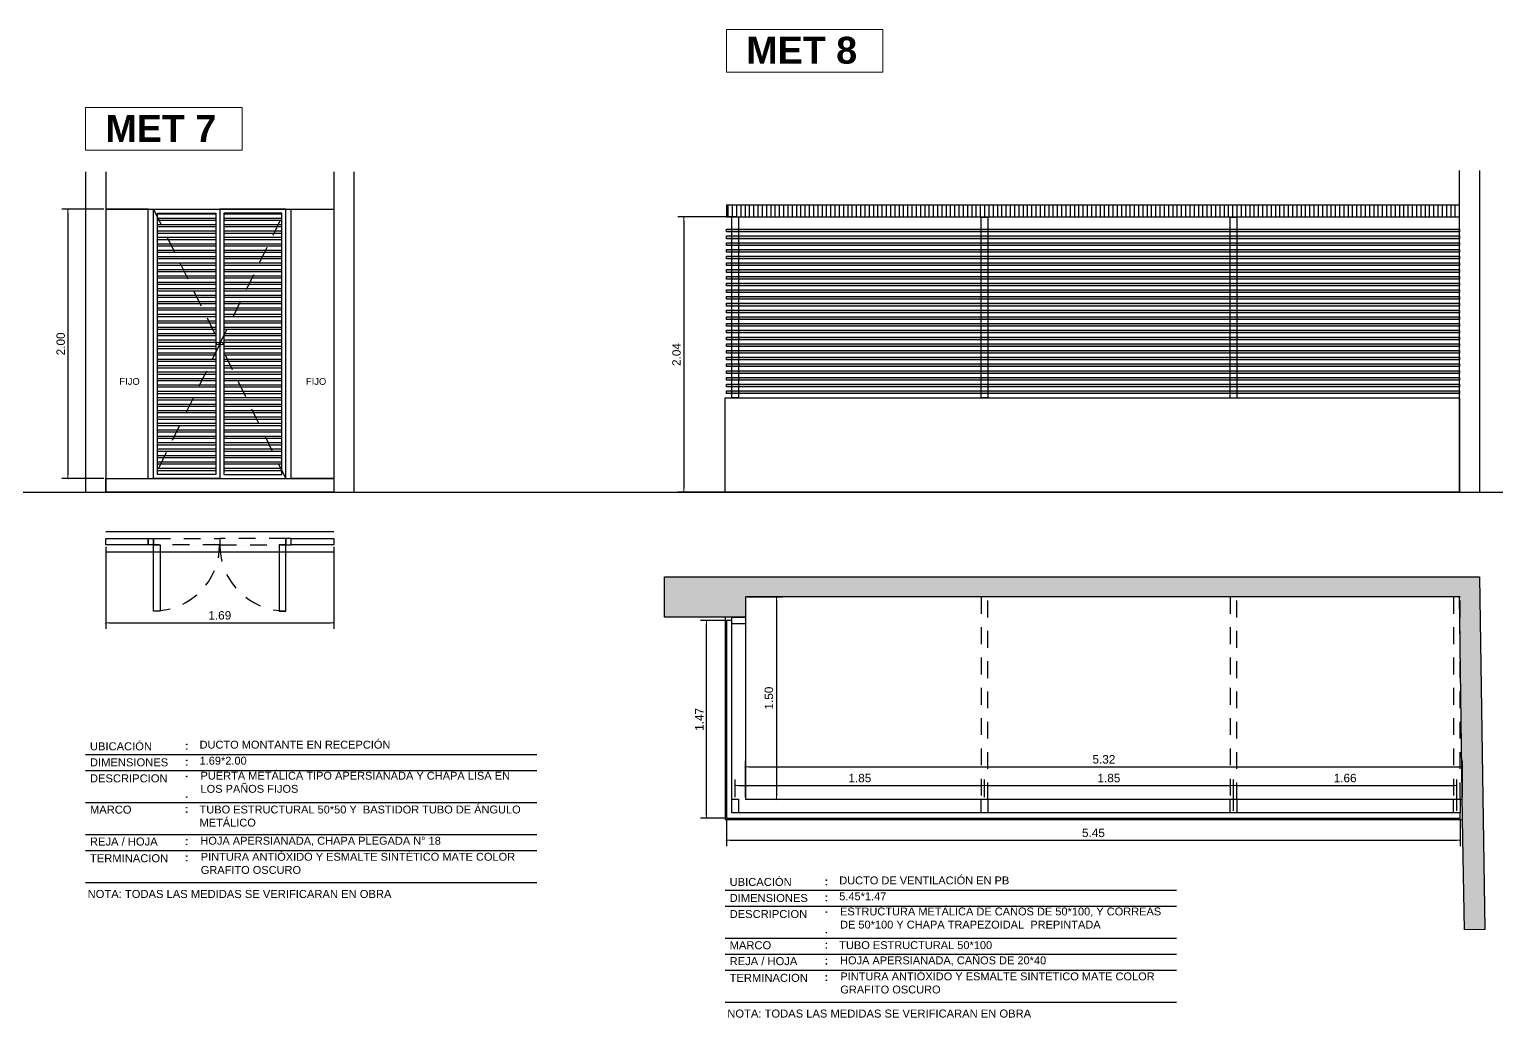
# Model space of a CAD drawing. Extents: x 465 to 637, y -105 to -61.
# Drawn here: x 568.9 to 579.8, y -82.61 to -75.27 of the extents above; entities that cross this region are included whole.
import ezdxf
from ezdxf.enums import TextEntityAlignment as Align

# ---------------------------------------------------------------- set-up
doc = ezdxf.new("R2010")
doc.units = 0
doc.linetypes.add('HIDDEN2', pattern=[0.1875, 0.125, -0.0625])
for name, color, linetype in [('0.1', 1, 'Continuous'), ('ROT-TXT', 2, 'Continuous'), ('Texto Detalles Aberturas', 3, 'Continuous')]:
    doc.layers.add(name, color=color, linetype=linetype)
doc.layers.add('A-Aberturas', color=2, linetype='Continuous', lineweight=18)
doc.layers.add('A-Cotas', color=1, linetype='Continuous', lineweight=5)
doc.styles.add('ARIAL', font='arial.ttf')
doc.styles.add('ROMANS', font='arial.ttf')
doc.styles.add('SANSSERIFBOLD', font='sasb____.pfb')
doc.dimstyles.new('ST-COTA-25', dxfattribs={"dimscale": 0.25, "dimtxt": 0.18, "dimasz": 0.1, "dimexe": 0.18, "dimexo": 0.0625, "dimgap": 0.09, "dimtad": 1, "dimzin": 4, "dimdsep": 46, "dimtxsty": 'ARIAL', "dimblk1": 'COTA_N', "dimblk2": 'COTA_N', "dimsah": 1, "dimcen": 0.09, "dimclrd": 8, "dimclre": 8, "dimclrt": 140, "dimadec": 0, "dimazin": 0, "dimtfac": 1, "dimtix": 1, "dimtmove": 0, "dimatfit": 3, "dimldrblk": 'COTA_N', "dimfxl": 0.18, "dimtolj": 1, "dimtzin": 0, "dimarcsym": 0})

# ---------------------------------------------------------------- blocks, each defined once
blk = doc.blocks.new('COTA_N')
for p, q in [((-1, 0), (0, 0)), ((0, 0.5), (0, -0.5))]:
    blk.add_line(p, q)
at = {"color": 3, "const_width": 0.065}
blk.add_lwpolyline([(0.14, 0.14), (0.28, 0.28), (0, 0), (-0.14, -0.14), (-0.28, -0.28)], dxfattribs=at)
blk = doc.blocks.new('*D182')
at = {"layer": 'A-Cotas', "color": 8, "lineweight": -2, "transparency": 16777216}
for p, q in [((574.152, -76.667), (573.716, -76.667)), ((573.761, -76.692), (573.761, -78.684)), ((574.152, -78.709), (573.716, -78.709))]:
    blk.add_line(p, q, dxfattribs=at)
at = {"layer": 'Defpoints', "color": 0, "transparency": 16777216}
for p in [(574.168, -76.667), (573.761, -78.709), (574.168, -78.709)]:
    blk.add_point(p, dxfattribs=at)
at = {"layer": 'A-Cotas', "color": 8, "lineweight": -2, "transparency": 16777216, "xscale": 0.025, "yscale": 0.025, "zscale": 0.025}
for p, rotation in [((573.761, -76.667), 90), ((573.761, -78.709), 270)]:
    blk.add_blockref('COTA_N', p, dxfattribs=dict(at, rotation=rotation))
at = {"layer": 'A-Cotas', "transparency": 16777216, "insert": (573.707, -77.688), "char_height": 0.0625, "attachment_point": 5, "rotation": 90, "style": 'ARIAL'}
blk.add_mtext('\\A1;2.04', dxfattribs=at)
blk = doc.blocks.new('*D235')
at = {"layer": 'A-Cotas', "color": 8, "lineweight": -2, "transparency": 16777216}
for p, q in [((569.469, -79.117), (569.469, -79.724)), ((571.162, -79.117), (571.162, -79.724)), ((569.494, -79.679), (571.137, -79.679))]:
    blk.add_line(p, q, dxfattribs=at)
at = {"layer": 'Defpoints', "color": 0, "transparency": 16777216}
for p in [(569.469, -79.101), (571.162, -79.101), (571.162, -79.679)]:
    blk.add_point(p, dxfattribs=at)
at = {"layer": 'A-Cotas', "color": 8, "lineweight": -2, "transparency": 16777216, "xscale": 0.025, "yscale": 0.025, "zscale": 0.025, "rotation": 180}
blk.add_blockref('COTA_N', (569.469, -79.679), dxfattribs=at)
at = {"layer": 'A-Cotas', "color": 8, "lineweight": -2, "transparency": 16777216, "xscale": 0.025, "yscale": 0.025, "zscale": 0.025}
blk.add_blockref('COTA_N', (571.162, -79.679), dxfattribs=at)
at = {"layer": 'A-Cotas', "transparency": 16777216, "insert": (570.316, -79.625), "char_height": 0.0625, "attachment_point": 5, "style": 'ARIAL'}
blk.add_mtext('\\A1;1.69', dxfattribs=at)
blk = doc.blocks.new('*D236')
at = {"layer": 'A-Cotas', "color": 8, "lineweight": -2, "transparency": 16777216}
for p, q in [((569.454, -76.609), (569.144, -76.609)), ((569.189, -76.634), (569.189, -78.584)), ((569.454, -78.609), (569.144, -78.609))]:
    blk.add_line(p, q, dxfattribs=at)
at = {"layer": 'Defpoints', "color": 0, "transparency": 16777216}
for p in [(569.469, -76.609), (569.189, -78.609), (569.469, -78.609)]:
    blk.add_point(p, dxfattribs=at)
at = {"layer": 'A-Cotas', "color": 8, "lineweight": -2, "transparency": 16777216, "xscale": 0.025, "yscale": 0.025, "zscale": 0.025}
for p, rotation in [((569.189, -76.609), 90), ((569.189, -78.609), 270)]:
    blk.add_blockref('COTA_N', p, dxfattribs=dict(at, rotation=rotation))
at = {"layer": 'A-Cotas', "transparency": 16777216, "insert": (569.135, -77.609), "char_height": 0.0625, "attachment_point": 5, "rotation": 90, "style": 'ARIAL'}
blk.add_mtext('\\A1;2.00', dxfattribs=at)
blk = doc.blocks.new('*D241')
at = {"layer": 'A-Cotas', "color": 8, "lineweight": -2, "transparency": 16777216}
for p, q in [((574.078, -81.146), (574.078, -81.339)), ((579.525, -81.146), (579.525, -81.339)), ((574.103, -81.294), (579.5, -81.294))]:
    blk.add_line(p, q, dxfattribs=at)
at = {"layer": 'Defpoints', "color": 0, "transparency": 16777216}
for p in [(574.078, -81.13), (579.525, -81.13), (579.525, -81.294)]:
    blk.add_point(p, dxfattribs=at)
at = {"layer": 'A-Cotas', "color": 8, "lineweight": -2, "transparency": 16777216, "xscale": 0.025, "yscale": 0.025, "zscale": 0.025, "rotation": 180}
blk.add_blockref('COTA_N', (574.078, -81.294), dxfattribs=at)
at = {"layer": 'A-Cotas', "color": 8, "lineweight": -2, "transparency": 16777216, "xscale": 0.025, "yscale": 0.025, "zscale": 0.025}
blk.add_blockref('COTA_N', (579.525, -81.294), dxfattribs=at)
at = {"layer": 'A-Cotas', "transparency": 16777216, "insert": (576.802, -81.24), "char_height": 0.0625, "attachment_point": 5, "style": 'ARIAL'}
blk.add_mtext('\\A1;5.45', dxfattribs=at)
blk = doc.blocks.new('*D242')
at = {"layer": 'A-Cotas', "color": 8, "lineweight": -2, "transparency": 16777216}
for p, q in [((574.063, -79.663), (573.885, -79.663)), ((573.93, -81.105), (573.93, -79.688)), ((574.063, -81.13), (573.885, -81.13))]:
    blk.add_line(p, q, dxfattribs=at)
at = {"layer": 'Defpoints', "color": 0, "transparency": 16777216}
for p in [(573.93, -79.663), (574.078, -79.663), (574.078, -81.13)]:
    blk.add_point(p, dxfattribs=at)
at = {"layer": 'A-Cotas', "color": 8, "lineweight": -2, "transparency": 16777216, "xscale": 0.025, "yscale": 0.025, "zscale": 0.025}
for p, rotation in [((573.93, -79.663), 90), ((573.93, -81.13), 270)]:
    blk.add_blockref('COTA_N', p, dxfattribs=dict(at, rotation=rotation))
at = {"layer": 'A-Cotas', "transparency": 16777216, "insert": (573.876, -80.397), "char_height": 0.0625, "attachment_point": 5, "rotation": 90, "style": 'ARIAL'}
blk.add_mtext('\\A1;1.47', dxfattribs=at)
blk = doc.blocks.new('*D243')
at = {"layer": 'A-Cotas', "color": 8, "lineweight": -2, "transparency": 16777216}
for p, q in [((574.234, -79.488), (574.493, -79.488)), ((574.448, -79.513), (574.448, -80.965)), ((574.234, -80.99), (574.493, -80.99))]:
    blk.add_line(p, q, dxfattribs=at)
at = {"layer": 'Defpoints', "color": 0, "transparency": 16777216}
for p in [(574.218, -79.488), (574.218, -80.99), (574.448, -80.99)]:
    blk.add_point(p, dxfattribs=at)
at = {"layer": 'A-Cotas', "color": 8, "lineweight": -2, "transparency": 16777216, "xscale": 0.025, "yscale": 0.025, "zscale": 0.025}
for p, rotation in [((574.448, -79.488), 90), ((574.448, -80.99), 270)]:
    blk.add_blockref('COTA_N', p, dxfattribs=dict(at, rotation=rotation))
at = {"layer": 'A-Cotas', "transparency": 16777216, "insert": (574.393, -80.239), "char_height": 0.0625, "attachment_point": 5, "rotation": 90, "style": 'ARIAL'}
blk.add_mtext('\\A1;1.50', dxfattribs=at)
blk = doc.blocks.new('*D244')
at = {"layer": 'A-Cotas', "color": 8, "lineweight": -2, "transparency": 16777216}
for p, q in [((574.218, -80.975), (574.218, -80.704)), ((579.542, -80.975), (579.542, -80.704)), ((574.243, -80.749), (579.517, -80.749))]:
    blk.add_line(p, q, dxfattribs=at)
at = {"layer": 'Defpoints', "color": 0, "transparency": 16777216}
for p in [(579.542, -80.749), (574.218, -80.99), (579.542, -80.99)]:
    blk.add_point(p, dxfattribs=at)
at = {"layer": 'A-Cotas', "color": 8, "lineweight": -2, "transparency": 16777216, "xscale": 0.025, "yscale": 0.025, "zscale": 0.025, "rotation": 180}
blk.add_blockref('COTA_N', (574.218, -80.749), dxfattribs=at)
at = {"layer": 'A-Cotas', "color": 8, "lineweight": -2, "transparency": 16777216, "xscale": 0.025, "yscale": 0.025, "zscale": 0.025}
blk.add_blockref('COTA_N', (579.542, -80.749), dxfattribs=at)
at = {"layer": 'A-Cotas', "transparency": 16777216, "insert": (576.88, -80.694), "char_height": 0.0625, "attachment_point": 5, "style": 'ARIAL'}
blk.add_mtext('\\A1;5.32', dxfattribs=at)
blk = doc.blocks.new('*D245')
at = {"layer": 'A-Cotas', "color": 8, "lineweight": -2, "transparency": 16777216}
for p, q in [((574.143, -80.975), (574.143, -80.843)), ((574.168, -80.888), (575.968, -80.888)), ((575.993, -80.975), (575.993, -80.843))]:
    blk.add_line(p, q, dxfattribs=at)
at = {"layer": 'Defpoints', "color": 0, "transparency": 16777216}
for p in [(575.993, -80.888), (574.143, -80.99), (575.993, -80.99)]:
    blk.add_point(p, dxfattribs=at)
at = {"layer": 'A-Cotas', "color": 8, "lineweight": -2, "transparency": 16777216, "xscale": 0.025, "yscale": 0.025, "zscale": 0.025, "rotation": 180}
blk.add_blockref('COTA_N', (574.143, -80.888), dxfattribs=at)
at = {"layer": 'A-Cotas', "color": 8, "lineweight": -2, "transparency": 16777216, "xscale": 0.025, "yscale": 0.025, "zscale": 0.025}
blk.add_blockref('COTA_N', (575.993, -80.888), dxfattribs=at)
at = {"layer": 'A-Cotas', "transparency": 16777216, "insert": (575.068, -80.833), "char_height": 0.0625, "attachment_point": 5, "style": 'ARIAL'}
blk.add_mtext('\\A1;1.85', dxfattribs=at)
blk = doc.blocks.new('*D246')
at = {"layer": 'A-Cotas', "color": 8, "lineweight": -2, "transparency": 16777216}
for p, q in [((575.993, -80.975), (575.993, -80.843)), ((576.018, -80.888), (577.817, -80.888)), ((577.842, -81.075), (577.842, -80.843))]:
    blk.add_line(p, q, dxfattribs=at)
at = {"layer": 'Defpoints', "color": 0, "transparency": 16777216}
for p in [(577.842, -80.888), (575.993, -80.99), (577.842, -81.09)]:
    blk.add_point(p, dxfattribs=at)
at = {"layer": 'A-Cotas', "color": 8, "lineweight": -2, "transparency": 16777216, "xscale": 0.025, "yscale": 0.025, "zscale": 0.025, "rotation": 180}
blk.add_blockref('COTA_N', (575.993, -80.888), dxfattribs=at)
at = {"layer": 'A-Cotas', "color": 8, "lineweight": -2, "transparency": 16777216, "xscale": 0.025, "yscale": 0.025, "zscale": 0.025}
blk.add_blockref('COTA_N', (577.842, -80.888), dxfattribs=at)
at = {"layer": 'A-Cotas', "transparency": 16777216, "insert": (576.917, -80.833), "char_height": 0.0625, "attachment_point": 5, "style": 'ARIAL'}
blk.add_mtext('\\A1;1.85', dxfattribs=at)
blk = doc.blocks.new('*D247')
at = {"layer": 'A-Cotas', "color": 8, "lineweight": -2, "transparency": 16777216}
for p, q in [((577.842, -81.075), (577.842, -80.843)), ((577.867, -80.888), (579.475, -80.888)), ((579.5, -81.075), (579.5, -80.843))]:
    blk.add_line(p, q, dxfattribs=at)
at = {"layer": 'Defpoints', "color": 0, "transparency": 16777216}
for p in [(579.5, -80.888), (577.842, -81.09), (579.5, -81.09)]:
    blk.add_point(p, dxfattribs=at)
at = {"layer": 'A-Cotas', "color": 8, "lineweight": -2, "transparency": 16777216, "xscale": 0.025, "yscale": 0.025, "zscale": 0.025, "rotation": 180}
blk.add_blockref('COTA_N', (577.842, -80.888), dxfattribs=at)
at = {"layer": 'A-Cotas', "color": 8, "lineweight": -2, "transparency": 16777216, "xscale": 0.025, "yscale": 0.025, "zscale": 0.025}
blk.add_blockref('COTA_N', (579.5, -80.888), dxfattribs=at)
at = {"layer": 'A-Cotas', "transparency": 16777216, "insert": (578.671, -80.833), "char_height": 0.0625, "attachment_point": 5, "style": 'ARIAL'}
blk.add_mtext('\\A1;1.66', dxfattribs=at)

msp = doc.modelspace()

# ---------------------------------------------------------------- hatches: boundary and pattern name
h = msp.add_hatch()
h.set_pattern_fill('ANSI31', color=1, scale=0.01, angle=45)
h.set_pattern_definition([(90, (-24.68206, 28.89399), (-0.03175, 0), [])])
h.paths.add_polyline_path([(574.078, -76.579), (574.078, -76.667), (579.52, -76.667), (579.52, -76.579)])
h = msp.add_hatch()
h.set_pattern_fill('ANSI32', color=1, scale=0.005, angle=135)
h.set_pattern_definition([(180, (-24.68206, 28.89399), (-3e-18, -0.047625), []), (180, (-24.697936, 28.909866), (-3e-18, -0.047625), [])])
h.paths.add_polyline_path([(570.286, -78.579), (569.854, -78.579), (569.854, -76.639), (570.286, -76.639)])
h.paths.add_polyline_path([(570.346, -78.579), (570.777, -78.579), (570.777, -76.639), (570.346, -76.639)])
h = msp.add_hatch(color=253)
h.dxf.hatch_style = 1
h.paths.add_polyline_path([(574.078, -76.758), (579.52, -76.758), (579.52, -76.778), (574.078, -76.778)])
h.paths.add_polyline_path([(574.078, -76.808), (579.52, -76.808), (579.52, -76.828), (574.078, -76.828)])
h.paths.add_polyline_path([(574.078, -76.858), (579.52, -76.858), (579.52, -76.878), (574.078, -76.878)])
h.paths.add_polyline_path([(574.078, -76.908), (579.52, -76.908), (579.52, -76.928), (574.078, -76.928)])
h.paths.add_polyline_path([(574.078, -77.008), (579.52, -77.008), (579.52, -77.028), (574.078, -77.028)])
h.paths.add_polyline_path([(574.078, -76.958), (579.52, -76.958), (579.52, -76.978), (574.078, -76.978)])
h.paths.add_polyline_path([(574.078, -77.058), (579.52, -77.058), (579.52, -77.078), (574.078, -77.078)])
h.paths.add_polyline_path([(574.078, -77.108), (579.52, -77.108), (579.52, -77.128), (574.078, -77.128)])
h.paths.add_polyline_path([(574.078, -77.158), (579.52, -77.158), (579.52, -77.178), (574.078, -77.178)])
h.paths.add_polyline_path([(574.078, -77.258), (579.52, -77.258), (579.52, -77.278), (574.078, -77.278)])
h.paths.add_polyline_path([(574.078, -77.208), (579.52, -77.208), (579.52, -77.228), (574.078, -77.228)])
h.paths.add_polyline_path([(574.078, -77.308), (579.52, -77.308), (579.52, -77.328), (574.078, -77.328)])
h.paths.add_polyline_path([(574.078, -77.358), (579.52, -77.358), (579.52, -77.378), (574.078, -77.378)])
h.paths.add_polyline_path([(574.078, -77.408), (579.52, -77.408), (579.52, -77.428), (574.078, -77.428)])
h.paths.add_polyline_path([(574.078, -77.508), (579.52, -77.508), (579.52, -77.528), (574.078, -77.528)])
h.paths.add_polyline_path([(574.078, -77.458), (579.52, -77.458), (579.52, -77.478), (574.078, -77.478)])
h.paths.add_polyline_path([(574.078, -77.558), (579.52, -77.558), (579.52, -77.578), (574.078, -77.578)])
h.paths.add_polyline_path([(574.078, -77.608), (579.52, -77.608), (579.52, -77.628), (574.078, -77.628)])
h.paths.add_polyline_path([(574.078, -77.658), (579.52, -77.658), (579.52, -77.678), (574.078, -77.678)])
h.paths.add_polyline_path([(574.078, -77.758), (579.52, -77.758), (579.52, -77.778), (574.078, -77.778)])
h.paths.add_polyline_path([(574.078, -77.708), (579.52, -77.708), (579.52, -77.728), (574.078, -77.728)])
h.paths.add_polyline_path([(574.078, -77.808), (579.52, -77.808), (579.52, -77.828), (574.078, -77.828)])
h.paths.add_polyline_path([(574.078, -77.858), (579.52, -77.858), (579.52, -77.878), (574.078, -77.878)])
h.paths.add_polyline_path([(574.078, -77.908), (579.52, -77.908), (579.52, -77.928), (574.078, -77.928)])
h.paths.add_polyline_path([(574.078, -77.958), (579.52, -77.958), (579.52, -77.978), (574.078, -77.978)])
at = {"transparency": 33554531}
h = msp.add_hatch(color=253, dxfattribs=at)
h.dxf.hatch_style = 1
h.paths.add_polyline_path([(579.542, -81.14), (579.52, -79.488), (574.218, -79.488), (574.218, -79.638), (573.618, -79.638), (573.618, -79.338), (579.668, -79.338), (579.707, -81.958), (579.557, -81.96)])

# ---------------------------------------------------------------- linework, layer by layer
at = {"color": 4}
for points in [[(579.52, -78.709), (579.52, -76.321)], [(579.67, -78.709), (579.67, -76.321)]]:
    msp.add_lwpolyline(points, dxfattribs=at)
at = {"color": 1}
for points in [[(574.078, -76.579), (574.078, -76.667), (579.52, -76.667), (579.52, -76.579)], [(570.286, -78.579), (569.854, -78.579), (569.854, -76.639), (570.286, -76.639)], [(570.346, -78.579), (570.777, -78.579), (570.777, -76.639), (570.346, -76.639)], [(574.078, -76.758), (579.52, -76.758), (579.52, -76.778), (574.078, -76.778)], [(574.078, -76.808), (579.52, -76.808), (579.52, -76.828), (574.078, -76.828)], [(574.078, -76.858), (579.52, -76.858), (579.52, -76.878), (574.078, -76.878)], [(574.078, -76.908), (579.52, -76.908), (579.52, -76.928), (574.078, -76.928)], [(574.078, -76.958), (579.52, -76.958), (579.52, -76.978), (574.078, -76.978)], [(574.078, -77.008), (579.52, -77.008), (579.52, -77.028), (574.078, -77.028)], [(574.078, -77.058), (579.52, -77.058), (579.52, -77.078), (574.078, -77.078)], [(574.078, -77.108), (579.52, -77.108), (579.52, -77.128), (574.078, -77.128)], [(574.078, -77.158), (579.52, -77.158), (579.52, -77.178), (574.078, -77.178)], [(574.078, -77.208), (579.52, -77.208), (579.52, -77.228), (574.078, -77.228)], [(574.078, -77.258), (579.52, -77.258), (579.52, -77.278), (574.078, -77.278)], [(574.078, -77.308), (579.52, -77.308), (579.52, -77.328), (574.078, -77.328)], [(574.078, -77.358), (579.52, -77.358), (579.52, -77.378), (574.078, -77.378)], [(574.078, -77.408), (579.52, -77.408), (579.52, -77.428), (574.078, -77.428)], [(574.078, -77.458), (579.52, -77.458), (579.52, -77.478), (574.078, -77.478)], [(574.078, -77.508), (579.52, -77.508), (579.52, -77.528), (574.078, -77.528)], [(574.078, -77.558), (579.52, -77.558), (579.52, -77.578), (574.078, -77.578)], [(574.078, -77.608), (579.52, -77.608), (579.52, -77.628), (574.078, -77.628)], [(574.078, -77.658), (579.52, -77.658), (579.52, -77.678), (574.078, -77.678)], [(574.078, -77.708), (579.52, -77.708), (579.52, -77.728), (574.078, -77.728)], [(574.078, -77.758), (579.52, -77.758), (579.52, -77.778), (574.078, -77.778)], [(574.078, -77.808), (579.52, -77.808), (579.52, -77.828), (574.078, -77.828)], [(574.078, -77.858), (579.52, -77.858), (579.52, -77.878), (574.078, -77.878)], [(574.078, -77.908), (579.52, -77.908), (579.52, -77.928), (574.078, -77.928)], [(574.078, -77.958), (579.52, -77.958), (579.52, -77.978), (574.078, -77.978)]]:
    msp.add_lwpolyline(points, close=True, dxfattribs=at)
at = {"color": 2}
for points in [[(569.469, -78.609), (569.784, -78.609), (569.784, -76.609), (569.469, -76.609)], [(570.316, -78.609), (569.824, -78.609), (569.824, -76.609), (570.316, -76.609)], [(570.316, -78.609), (570.807, -78.609), (570.807, -76.609), (570.316, -76.609)], [(571.162, -78.609), (570.847, -78.609), (570.847, -76.609), (571.162, -76.609)], [(569.784, -79.053), (569.784, -79.101), (569.469, -79.101), (569.469, -79.053)], [(571.162, -79.053), (571.162, -79.101), (570.847, -79.101), (570.847, -79.053)], [(569.824, -79.101), (569.873, -79.101), (569.873, -79.593), (569.824, -79.593)], [(570.807, -79.101), (570.758, -79.101), (570.758, -79.593), (570.807, -79.593)], [(579.525, -81.13), (579.525, -81.09), (574.118, -81.09), (574.118, -79.663), (574.078, -79.663), (574.078, -81.13)]]:
    msp.add_lwpolyline(points, close=True, dxfattribs=at)
at = {"color": 1, "linetype": 'HIDDEN2'}
for points in [[(569.824, -76.609), (570.316, -77.609), (569.824, -78.609)], [(570.807, -78.609), (570.316, -77.609), (570.807, -76.609)]]:
    msp.add_lwpolyline(points, dxfattribs=at)
at = {"color": 3}
for points in [[(574.118, -78.009), (574.118, -76.667), (574.168, -76.667), (574.168, -78.009)], [(575.968, -78.01), (575.968, -76.668), (576.018, -76.668), (576.018, -78.01)], [(577.817, -78.011), (577.817, -76.668), (577.867, -76.668), (577.867, -78.011)], [(569.824, -79.053), (569.824, -79.101), (569.784, -79.101), (569.784, -79.053)], [(570.807, -79.053), (570.807, -79.101), (570.847, -79.101), (570.847, -79.053)], [(574.118, -79.638), (574.218, -79.638), (574.218, -79.688), (574.118, -79.688)], [(574.118, -81.09), (574.118, -80.99), (574.168, -80.99), (574.168, -81.09)], [(575.968, -81.09), (575.968, -80.99), (576.018, -80.99), (576.018, -81.09)], [(577.817, -81.09), (577.817, -80.99), (577.867, -80.99), (577.867, -81.09)], [(579.475, -81.09), (579.475, -80.99), (579.525, -80.99), (579.525, -81.09)]]:
    msp.add_lwpolyline(points, close=True, dxfattribs=at)
at = {"color": 4}
for points in [[(579.52, -78.709), (574.068, -78.709), (574.068, -78.009), (579.52, -78.009)], [(579.542, -81.14), (579.52, -79.488), (574.218, -79.488), (574.218, -79.638), (573.618, -79.638), (573.618, -79.338), (579.668, -79.338), (579.707, -81.958), (579.557, -81.96)]]:
    msp.add_lwpolyline(points, close=True, dxfattribs=at)
at = {"color": 1}
for points in [[(569.469, -79.002), (571.162, -79.002)], [(569.469, -79.152), (571.162, -79.152)], [(574.068, -79.638), (574.068, -81.14), (579.542, -81.14)], [(574.218, -79.638), (574.218, -80.99), (579.542, -80.99)]]:
    msp.add_lwpolyline(points, dxfattribs=at)
at = {"color": 1, "linetype": 'HIDDEN2'}
for points in [[(569.824, -79.101), (569.824, -79.053), (570.316, -79.053), (570.316, -79.101)], [(570.807, -79.101), (570.807, -79.053), (570.316, -79.053), (570.316, -79.101)], [(575.968, -80.99), (576.018, -80.99), (576.018, -79.488), (575.968, -79.488)], [(577.817, -80.99), (577.867, -80.99), (577.867, -79.488), (577.817, -79.488)], [(579.475, -80.99), (579.525, -80.99), (579.525, -79.488), (579.475, -79.488)]]:
    msp.add_lwpolyline(points, close=True, dxfattribs=at)
at = {"color": 2}
for centre in [(570.301, -77.607), (570.33, -77.607)]:
    msp.add_circle(centre, 0.0102, dxfattribs=at)
at = {"color": 1, "linetype": 'HIDDEN2'}
for centre, start, end in [((569.824, -79.101), 270, 0), ((570.807, -79.101), 180, 270)]:
    msp.add_arc(centre, 0.491, start, end, dxfattribs=at)
at = {"layer": '0.1'}
for p, q in [((569.319, -80.657), (572.671, -80.657)), ((569.319, -80.776), (572.671, -80.776)), ((569.319, -81.014), (572.671, -81.014)), ((569.319, -81.252), (572.671, -81.252)), ((569.319, -81.37), (572.671, -81.37)), ((569.319, -81.608), (572.671, -81.608)), ((574.068, -81.664), (577.42, -81.664)), ((574.068, -81.783), (577.42, -81.783)), ((574.068, -82.021), (577.42, -82.021)), ((574.068, -82.14), (577.42, -82.14)), ((574.068, -82.259), (577.42, -82.259)), ((574.068, -82.496), (577.42, -82.496))]:
    msp.add_line(p, q, dxfattribs=at)
at = {"layer": '0.1', "color": 3}
for points in [[(569.319, -76.331), (569.319, -78.709)], [(569.469, -76.331), (569.469, -78.709)], [(571.162, -76.331), (571.162, -78.709)], [(571.312, -76.331), (571.312, -78.709)]]:
    msp.add_lwpolyline(points, dxfattribs=at)
at = {"layer": '0.1', "color": 2}
msp.add_lwpolyline([(569.469, -76.609), (571.162, -76.609)], dxfattribs=at)
at = {"layer": '0.1', "color": 3}
msp.add_lwpolyline([(569.469, -78.609), (571.162, -78.609), (571.162, -78.709), (569.469, -78.709)], close=True, dxfattribs=at)
at = {"layer": '0.1', "color": 5}
msp.add_lwpolyline([(524.014, -78.709), (631.861, -78.709)], dxfattribs=at)
at = {"layer": 'A-Cotas', "color": 1}
for points in [[(574.078, -75.591), (575.239, -75.591), (575.239, -75.274), (574.078, -75.274)], [(569.319, -76.171), (570.481, -76.171), (570.481, -75.854), (569.319, -75.854)]]:
    msp.add_lwpolyline(points, close=True, dxfattribs=at)
at = {"layer": 'ROT-TXT'}
for centre in [(570.071, -80.583), (570.071, -80.617), (570.071, -80.702), (570.071, -80.736), (570.071, -80.821), (570.071, -80.974), (570.071, -81.053), (570.071, -81.086), (570.071, -81.291), (570.071, -81.325), (570.071, -81.412), (570.071, -81.446), (574.82, -81.591), (574.82, -81.624), (574.82, -81.709), (574.82, -81.743), (574.82, -81.828), (574.82, -81.981), (574.82, -82.06), (574.82, -82.094), (574.82, -82.179), (574.82, -82.212), (574.82, -82.301), (574.82, -82.334)]:
    msp.add_circle(centre, 0.00199, dxfattribs=at)

# ---------------------------------------------------------------- texts
at = {"layer": 'A-Aberturas', "style": 'SANSSERIFBOLD'}
for s, p in [('MET 8', (574.225, -75.529)), ('MET 7', (569.467, -76.109))]:
    msp.add_text(s, height=0.2, dxfattribs=at).set_placement(p)
at = {"layer": 'ROT-TXT', "style": 'ROMANS'}
for s, height, p in [('UBICACIÓN', 0.0594, (569.352, -80.597)), ('DIMENSIONES', 0.05943, (569.352, -80.716)), ('DESCRIPCION', 0.05943, (569.352, -80.835)), ('MARCO', 0.0594, (569.352, -81.067)), ('REJA / HOJA', 0.05943, (569.352, -81.304)), ('TERMINACION', 0.05943, (569.352, -81.428)), ('UBICACIÓN', 0.0594, (574.101, -81.604)), ('DIMENSIONES', 0.05943, (574.101, -81.723)), ('DESCRIPCION', 0.05943, (574.101, -81.842)), ('MARCO', 0.0594, (574.101, -82.074)), ('REJA / HOJA', 0.05943, (574.101, -82.192)), ('TERMINACION', 0.05943, (574.101, -82.316))]:
    msp.add_text(s, height=height, dxfattribs=at).set_placement(p, align=Align.MIDDLE_LEFT)
for s, height, p in [('DUCTO MONTANTE EN RECEPCIÓN', 0.0585, (570.166, -80.614)), ('1.69*2.00', 0.0585, (570.166, -80.733)), ('DUCTO DE VENTILACIÓN EN PB', 0.0585, (574.915, -81.622)), ('NOTA: TODAS LAS MEDIDAS SE VERIFICARAN EN OBRA', 0.05943, (569.335, -81.723)), ('5.45*1.47', 0.0585, (574.915, -81.74)), ('NOTA: TODAS LAS MEDIDAS SE VERIFICARAN EN OBRA', 0.05943, (574.084, -82.611))]:
    msp.add_text(s, height=height, dxfattribs=at).set_placement(p)
at = {"layer": 'ROT-TXT', "char_height": 0.0585, "attachment_point": 1, "style": 'ROMANS'}
for s, insert, width in [('PUERTA METÁLICA TIPO APERSIANADA Y CHAPA LISA EN LOS PAÑOS FIJOS', (570.173, -80.786), 2.34352), ('\\pxsm1;TUBO ESTRUCTURAL 50*50 Y  BASTIDOR TUBO DE ÁNGULO METÁLICO', (570.166, -81.037), 2.3868), ('HOJA APERSIANADA, CHAPA PLEGADA N° 18', (570.172, -81.269), 2.49896), ('PINTURA ANTIÓXIDO Y ESMALTE SINTÉTICO MATE COLOR GRAFITO OSCURO', (570.175, -81.388), 2.49873), ('ESTRUCTURA METÁLICA DE CAÑOS DE 50*100, Y CORREAS DE 50*100 Y CHAPA TRAPEZOIDAL  PREPINTADA', (574.921, -81.794), 2.40202), ('\\pxsm1;TUBO ESTRUCTURAL 50*100', (574.915, -82.044), 2.3868), ('HOJA APERSIANADA, CAÑOS DE 20*40', (574.921, -82.157), 2.49896), ('PINTURA ANTIÓXIDO Y ESMALTE SINTÉTICO MATE COLOR GRAFITO OSCURO', (574.923, -82.276), 2.49873)]:
    msp.add_mtext(s, dxfattribs=dict(at, insert=insert, width=width))
at = {"layer": 'Texto Detalles Aberturas', "color": 3, "style": 'ROMANS'}
for p in [(569.646, -77.888), (571.031, -77.888)]:
    msp.add_text('FIJO', height=0.05, dxfattribs=at).set_placement(p, align=Align.MIDDLE_CENTER)

# ---------------------------------------------------------------- dimensions: what is measured, and where the dimension line sits
at = {"layer": 'A-Cotas'}
for base, p1, p2, picture, middle in [((569.189, -78.609), (569.469, -76.609), (569.469, -78.609), '*D236', (569.135, -77.609)), ((573.761, -78.709), (574.168, -76.667), (574.168, -78.709), '*D182', (573.707, -77.688)), ((574.448, -80.99), (574.218, -79.488), (574.218, -80.99), '*D243', (574.393, -80.239)), ((573.93, -79.663), (574.078, -81.13), (574.078, -79.663), '*D242', (573.876, -80.397))]:
    dim = msp.add_linear_dim(base=base, p1=p1, p2=p2, angle=90, dimstyle='ST-COTA-25', override={"dimtxt": 0.25, "dimclrt": 256}, dxfattribs=at)
    dim.commit()
    dim.dimension.update_dxf_attribs({"geometry": picture, "text_midpoint": middle})
for base, p1, p2, override, picture, middle in [((571.162, -79.679), (569.469, -79.101), (571.162, -79.101), {"dimtxt": 0.25, "dimclrt": 256}, '*D235', (570.316, -79.625)), ((579.542, -80.749), (574.218, -80.99), (579.542, -80.99), {"dimtxt": 0.25, "dimclrt": 256}, '*D244', (576.88, -80.694)), ((575.993, -80.888), (574.143, -80.99), (575.993, -80.99), {"dimtxt": 0.25, "dimclrt": 256}, '*D245', (575.068, -80.833)), ((577.842, -80.888), (575.993, -80.99), (577.842, -81.09), {"dimtxt": 0.25, "dimclrt": 256, "dimtmove": 1}, '*D246', (576.917, -80.833)), ((579.5, -80.888), (577.842, -81.09), (579.5, -81.09), {"dimtxt": 0.25, "dimclrt": 256, "dimtmove": 1}, '*D247', (578.671, -80.833)), ((579.525, -81.294), (574.078, -81.13), (579.525, -81.13), {"dimtxt": 0.25, "dimclrt": 256}, '*D241', (576.802, -81.24))]:
    dim = msp.add_linear_dim(base=base, p1=p1, p2=p2, dimstyle='ST-COTA-25', override=override, dxfattribs=at)
    dim.commit()
    dim.dimension.update_dxf_attribs({"geometry": picture, "text_midpoint": middle})

doc.saveas('drawing.dxf')
